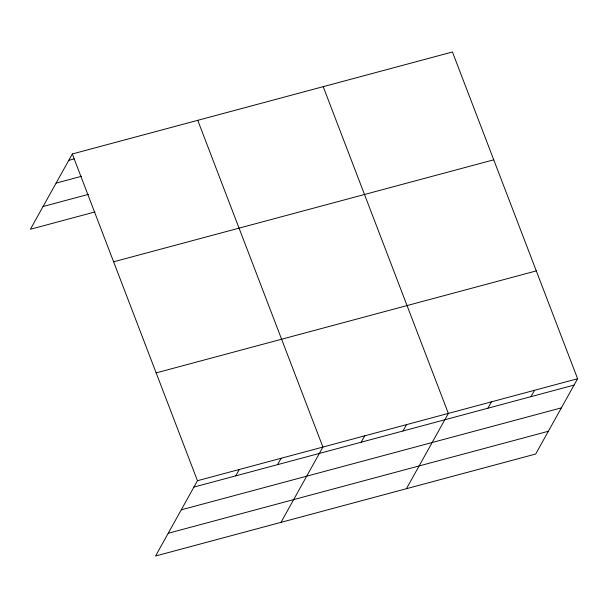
<?xml version="1.0" encoding="UTF-8"?>
<svg xmlns="http://www.w3.org/2000/svg" width="608" height="608" viewBox="0 0 608 608"><rect width="100%" height="100%" fill="white"/><g stroke="black" fill="none" stroke-linecap="round" stroke-linejoin="round"><path stroke-width="0.91" d="M577.6 378.731L197.463 480.715L155.557 556.008L535.694 454.024L577.6 378.731L452.443 51.992L72.306 153.976L30.4 229.269L94.939 211.956M235.729 475.866L239.278 469.49M277.544 464.649L281.094 458.272M281.002 522.348L322.909 447.055L197.752 120.323M361.175 442.214L364.724 435.837M402.99 430.996L406.539 424.62M406.448 488.695L448.354 413.402L323.198 86.67M487.89 408.219L491.439 401.842M530.974 396.659L534.516 390.283M68.757 160.352L74.214 158.886M56.103 183.099L81.556 176.267M43.062 206.53L88.51 194.332M113.612 261.797L493.749 159.813M156.165 372.886L536.302 270.902M193.914 487.084L574.051 385.1M181.26 509.831L561.397 407.846M168.218 533.262L548.348 431.277M72.306 153.976L197.463 480.715"/></g></svg>
